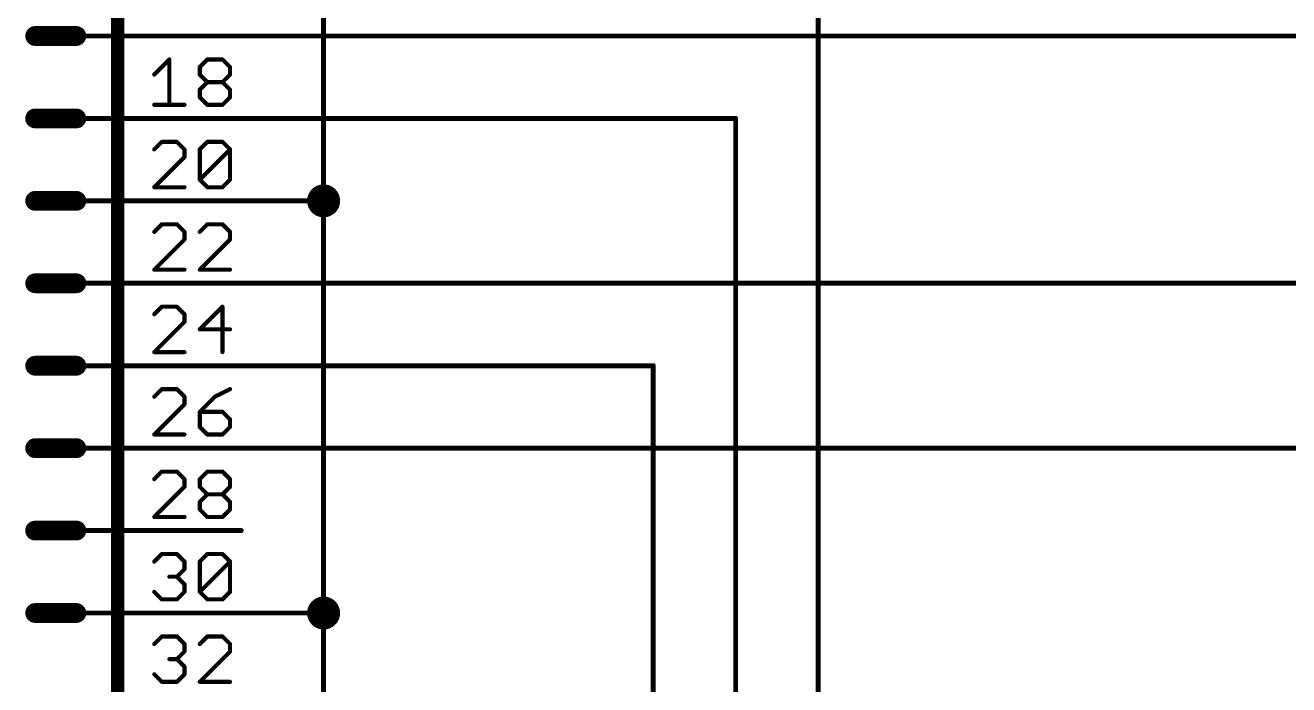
# Model space of a CAD drawing. Extents: x 6 to 173, y -6 to 152.
# Drawn here: x 105.11 to 144.04, y 81.61 to 101.93 of the extents above; entities that cross this region are included whole.
import ezdxf

# ---------------------------------------------------------------- set-up
doc = ezdxf.new("R2010")
doc.units = 0
for name, color, linetype in [('91', 94, 'CONTINUOUS'), ('94', 14, 'CONTINUOUS'), ('95', 251, 'CONTINUOUS')]:
    doc.layers.add(name, color=color, linetype=linetype)

msp = doc.modelspace()

# ---------------------------------------------------------------- linework, layer by layer
at = {"layer": '91', "const_width": 0.1524}
for points in [[(129.54, 63.5), (129.54, 106.68)], [(114.3, 104.14), (114.3, 96.52)], [(162.56, 101.6), (111.76, 101.6)], [(127, 99.06), (111.76, 99.06)], [(127, 60.96), (127, 99.06)], [(111.76, 96.52), (114.3, 96.52)], [(114.3, 96.52), (114.3, 83.82)], [(165.1, 93.98), (111.76, 93.98)], [(124.46, 91.44), (111.76, 91.44)], [(124.46, 58.42), (124.46, 91.44)], [(111.76, 88.9), (167.64, 88.9)], [(111.76, 83.82), (114.3, 83.82)], [(114.3, 83.82), (114.3, 50.8)]]:
    msp.add_lwpolyline(points, dxfattribs=at)
at = {"layer": '91'}
for points, const_width in [([(111.76, 101.6381, 1), (111.76, 101.5619)], 0.0762), ([(111.76, 99.0981, 1), (111.76, 99.0219)], 0.0762), ([(127.0381, 99.06, 1), (126.9619, 99.06)], 0.0762), ([(127, 99.0219, 1), (127, 99.0981)], 0.0762), ([(114.3, 96.266, 1), (114.3, 96.774, 1), (114.3, 96.266)], 0.508), ([(111.76, 96.5581, 1), (111.76, 96.4819)], 0.0762), ([(114.3381, 96.52, 1), (114.2619, 96.52)], 0.0762), ([(114.3, 96.4819, 1), (114.3, 96.5581)], 0.0762), ([(114.2619, 96.52, 1), (114.3381, 96.52)], 0.0762), ([(111.76, 94.0181, 1), (111.76, 93.9419)], 0.0762), ([(111.76, 91.4781, 1), (111.76, 91.4019)], 0.0762), ([(124.4981, 91.44, 1), (124.4219, 91.44)], 0.0762), ([(124.46, 91.4019, 1), (124.46, 91.4781)], 0.0762), ([(111.76, 88.9381, 1), (111.76, 88.8619)], 0.0762), ([(114.3, 83.566, 1), (114.3, 84.074, 1), (114.3, 83.566)], 0.508), ([(111.76, 83.8581, 1), (111.76, 83.7819)], 0.0762), ([(114.3381, 83.82, 1), (114.2619, 83.82)], 0.0762), ([(114.2619, 83.82, 1), (114.3381, 83.82)], 0.0762), ([(114.3, 83.7819, 1), (114.3, 83.8581)], 0.0762)]:
    msp.add_lwpolyline(points, format="xyb", dxfattribs=dict(at, const_width=const_width))
at = {"layer": '94'}
for points, const_width in [([(107.95, 68.58), (107.95, 121.92)], 0.4064), ([(106.68, 101.6), (105.41, 101.6)], 0.6096), ([(111.76, 101.6), (106.68, 101.6)], 0.1524), ([(106.68, 99.06), (105.41, 99.06)], 0.6096), ([(111.76, 99.06), (106.68, 99.06)], 0.1524), ([(106.68, 96.52), (105.41, 96.52)], 0.6096), ([(111.76, 96.52), (106.68, 96.52)], 0.1524), ([(106.68, 93.98), (105.41, 93.98)], 0.6096), ([(111.76, 93.98), (106.68, 93.98)], 0.1524), ([(106.68, 91.44), (105.41, 91.44)], 0.6096), ([(111.76, 91.44), (106.68, 91.44)], 0.1524), ([(106.68, 88.9), (105.41, 88.9)], 0.6096), ([(111.76, 88.9), (106.68, 88.9)], 0.1524), ([(106.68, 86.36), (105.41, 86.36)], 0.6096), ([(111.76, 86.36), (106.68, 86.36)], 0.1524), ([(106.68, 83.82), (105.41, 83.82)], 0.6096), ([(111.76, 83.82), (106.68, 83.82)], 0.1524)]:
    msp.add_lwpolyline(points, dxfattribs=dict(at, const_width=const_width))
for points, const_width in [([(105.41, 101.7524, 1), (105.41, 101.4476)], 0.3048), ([(106.68, 101.4476, 1), (106.68, 101.7524)], 0.3048), ([(106.68, 101.6381, 1), (106.68, 101.5619)], 0.0762), ([(111.76, 101.5619, 1), (111.76, 101.6381)], 0.0762), ([(105.41, 99.2124, 1), (105.41, 98.9076)], 0.3048), ([(106.68, 98.9076, 1), (106.68, 99.2124)], 0.3048), ([(106.68, 99.0981, 1), (106.68, 99.0219)], 0.0762), ([(111.76, 99.0219, 1), (111.76, 99.0981)], 0.0762), ([(105.41, 96.6724, 1), (105.41, 96.3676)], 0.3048), ([(106.68, 96.3676, 1), (106.68, 96.6724)], 0.3048), ([(106.68, 96.5581, 1), (106.68, 96.4819)], 0.0762), ([(111.76, 96.4819, 1), (111.76, 96.5581)], 0.0762), ([(105.41, 94.1324, 1), (105.41, 93.8276)], 0.3048), ([(106.68, 93.8276, 1), (106.68, 94.1324)], 0.3048), ([(106.68, 94.0181, 1), (106.68, 93.9419)], 0.0762), ([(111.76, 93.9419, 1), (111.76, 94.0181)], 0.0762), ([(105.41, 91.5924, 1), (105.41, 91.2876)], 0.3048), ([(106.68, 91.2876, 1), (106.68, 91.5924)], 0.3048), ([(106.68, 91.4781, 1), (106.68, 91.4019)], 0.0762), ([(111.76, 91.4019, 1), (111.76, 91.4781)], 0.0762), ([(105.41, 89.0524, 1), (105.41, 88.7476)], 0.3048), ([(106.68, 88.7476, 1), (106.68, 89.0524)], 0.3048), ([(106.68, 88.9381, 1), (106.68, 88.8619)], 0.0762), ([(111.76, 88.8619, 1), (111.76, 88.9381)], 0.0762), ([(105.41, 86.5124, 1), (105.41, 86.2076)], 0.3048), ([(106.68, 86.2076, 1), (106.68, 86.5124)], 0.3048), ([(106.68, 86.3981, 1), (106.68, 86.3219)], 0.0762), ([(111.76, 86.3219, 1), (111.76, 86.3981)], 0.0762), ([(105.41, 83.9724, 1), (105.41, 83.6676)], 0.3048), ([(106.68, 83.6676, 1), (106.68, 83.9724)], 0.3048), ([(106.68, 83.8581, 1), (106.68, 83.7819)], 0.0762), ([(111.76, 83.7819, 1), (111.76, 83.8581)], 0.0762)]:
    msp.add_lwpolyline(points, format="xyb", dxfattribs=dict(at, const_width=const_width))
at = {"layer": '95', "const_width": 0.127}
for points in [[(109.0803, 100.4112), (109.5464, 100.8773)], [(109.5464, 100.8773), (109.5464, 99.4791)], [(110.4836, 100.6443), (110.7166, 100.8773)], [(110.7166, 100.8773), (111.1827, 100.8773)], [(111.1827, 100.8773), (111.4157, 100.6443)], [(110.4836, 100.4112), (110.4836, 100.6443)], [(110.7166, 100.1782), (110.4836, 100.4112)], [(111.4157, 100.4112), (111.1827, 100.1782)], [(111.4157, 100.6443), (111.4157, 100.4112)], [(110.4836, 99.9452), (110.7166, 100.1782)], [(110.7166, 100.1782), (111.1827, 100.1782)], [(111.1827, 100.1782), (111.4157, 99.9452)], [(110.4836, 99.7121), (110.4836, 99.9452)], [(110.7166, 99.4791), (110.4836, 99.7121)], [(111.4157, 99.7121), (111.1827, 99.4791)], [(111.4157, 99.9452), (111.4157, 99.7121)], [(109.0803, 99.4791), (110.0124, 99.4791)], [(111.1827, 99.4791), (110.7166, 99.4791)], [(109.3133, 98.3373), (109.0803, 98.1043)], [(109.7794, 98.3373), (109.3133, 98.3373)], [(110.0124, 98.1043), (109.7794, 98.3373)], [(110.0124, 97.8712), (110.0124, 98.1043)], [(110.4836, 98.1043), (110.7166, 98.3373)], [(110.4836, 97.1721), (110.4836, 98.1043)], [(110.4836, 97.1721), (111.4157, 98.1043)], [(110.7166, 98.3373), (111.1827, 98.3373)], [(111.1827, 98.3373), (111.4157, 98.1043)], [(111.4157, 98.1043), (111.4157, 97.1721)], [(109.0803, 96.9391), (110.0124, 97.8712)], [(110.0124, 96.9391), (109.0803, 96.9391)], [(110.7166, 96.9391), (110.4836, 97.1721)], [(111.1827, 96.9391), (110.7166, 96.9391)], [(111.4157, 97.1721), (111.1827, 96.9391)], [(109.3133, 95.7973), (109.0803, 95.5643)], [(109.7794, 95.7973), (109.3133, 95.7973)], [(110.0124, 95.5643), (109.7794, 95.7973)], [(110.7166, 95.7973), (110.4836, 95.5643)], [(111.1827, 95.7973), (110.7166, 95.7973)], [(111.4157, 95.5643), (111.1827, 95.7973)], [(110.0124, 95.3312), (110.0124, 95.5643)], [(111.4157, 95.3312), (111.4157, 95.5643)], [(109.0803, 94.3991), (110.0124, 95.3312)], [(110.4836, 94.3991), (111.4157, 95.3312)], [(110.0124, 94.3991), (109.0803, 94.3991)], [(111.4157, 94.3991), (110.4836, 94.3991)], [(109.3133, 93.2573), (109.0803, 93.0243)], [(109.7794, 93.2573), (109.3133, 93.2573)], [(110.0124, 93.0243), (109.7794, 93.2573)], [(110.0124, 92.7912), (110.0124, 93.0243)], [(111.1827, 93.2573), (110.4836, 92.5582)], [(111.1827, 91.8591), (111.1827, 93.2573)], [(109.0803, 91.8591), (110.0124, 92.7912)], [(110.4836, 92.5582), (111.4157, 92.5582)], [(110.0124, 91.8591), (109.0803, 91.8591)], [(109.3133, 90.7173), (109.0803, 90.4843)], [(109.7794, 90.7173), (109.3133, 90.7173)], [(110.0124, 90.4843), (109.7794, 90.7173)], [(111.4157, 90.7173), (110.9496, 90.4843)], [(110.0124, 90.2512), (110.0124, 90.4843)], [(110.9496, 90.4843), (110.4836, 90.0182)], [(109.0803, 89.3191), (110.0124, 90.2512)], [(110.4836, 90.0182), (110.4836, 89.5521)], [(111.1827, 90.0182), (110.4836, 90.0182)], [(111.4157, 89.7852), (111.1827, 90.0182)], [(110.4836, 89.5521), (110.7166, 89.3191)], [(111.1827, 89.3191), (111.4157, 89.5521)], [(111.4157, 89.5521), (111.4157, 89.7852)], [(110.0124, 89.3191), (109.0803, 89.3191)], [(110.7166, 89.3191), (111.1827, 89.3191)], [(109.3133, 88.1773), (109.0803, 87.9443)], [(109.7794, 88.1773), (109.3133, 88.1773)], [(110.0124, 87.9443), (109.7794, 88.1773)], [(110.0124, 87.7112), (110.0124, 87.9443)], [(110.4836, 87.9443), (110.7166, 88.1773)], [(110.4836, 87.7112), (110.4836, 87.9443)], [(110.7166, 88.1773), (111.1827, 88.1773)], [(111.1827, 88.1773), (111.4157, 87.9443)], [(111.4157, 87.9443), (111.4157, 87.7112)], [(109.0803, 86.7791), (110.0124, 87.7112)], [(110.7166, 87.4782), (110.4836, 87.7112)], [(111.4157, 87.7112), (111.1827, 87.4782)], [(110.4836, 87.2452), (110.7166, 87.4782)], [(110.4836, 87.0121), (110.4836, 87.2452)], [(110.7166, 87.4782), (111.1827, 87.4782)], [(111.1827, 87.4782), (111.4157, 87.2452)], [(111.4157, 87.2452), (111.4157, 87.0121)], [(110.0124, 86.7791), (109.0803, 86.7791)], [(110.7166, 86.7791), (110.4836, 87.0121)], [(111.1827, 86.7791), (110.7166, 86.7791)], [(111.4157, 87.0121), (111.1827, 86.7791)], [(109.0803, 85.4043), (109.3133, 85.6373)], [(109.3133, 85.6373), (109.7794, 85.6373)], [(109.7794, 85.6373), (110.0124, 85.4043)], [(110.4836, 85.4043), (110.7166, 85.6373)], [(110.7166, 85.6373), (111.1827, 85.6373)], [(111.1827, 85.6373), (111.4157, 85.4043)], [(110.0124, 85.4043), (110.0124, 85.1712)], [(110.4836, 84.4721), (110.4836, 85.4043)], [(110.4836, 84.4721), (111.4157, 85.4043)], [(111.4157, 85.4043), (111.4157, 84.4721)], [(109.7794, 84.9382), (109.5464, 84.9382)], [(110.0124, 85.1712), (109.7794, 84.9382)], [(109.7794, 84.9382), (110.0124, 84.7052)], [(109.3133, 84.2391), (109.0803, 84.4721)], [(110.0124, 84.4721), (109.7794, 84.2391)], [(110.0124, 84.7052), (110.0124, 84.4721)], [(110.7166, 84.2391), (110.4836, 84.4721)], [(111.4157, 84.4721), (111.1827, 84.2391)], [(109.7794, 84.2391), (109.3133, 84.2391)], [(111.1827, 84.2391), (110.7166, 84.2391)], [(109.0803, 82.8643), (109.3133, 83.0973)], [(109.3133, 83.0973), (109.7794, 83.0973)], [(109.7794, 83.0973), (110.0124, 82.8643)], [(110.7166, 83.0973), (110.4836, 82.8643)], [(111.1827, 83.0973), (110.7166, 83.0973)], [(111.4157, 82.8643), (111.1827, 83.0973)], [(110.0124, 82.6312), (109.7794, 82.3982)], [(110.0124, 82.8643), (110.0124, 82.6312)], [(110.4836, 81.6991), (111.4157, 82.6312)], [(111.4157, 82.6312), (111.4157, 82.8643)], [(109.7794, 82.3982), (109.5464, 82.3982)], [(109.7794, 82.3982), (110.0124, 82.1652)], [(110.0124, 82.1652), (110.0124, 81.9321)], [(109.3133, 81.6991), (109.0803, 81.9321)], [(110.0124, 81.9321), (109.7794, 81.6991)], [(109.7794, 81.6991), (109.3133, 81.6991)], [(111.4157, 81.6991), (110.4836, 81.6991)]]:
    msp.add_lwpolyline(points, dxfattribs=at)
at = {"layer": '95', "const_width": 0.0635}
for points in [[(109.5781, 100.8773, 1), (109.5146, 100.8773)], [(109.5688, 100.8548, 1), (109.5239, 100.8997)], [(110.7166, 100.909, 1), (110.7166, 100.8455)], [(110.7391, 100.8548, 1), (110.6942, 100.8997)], [(111.2051, 100.8997, 1), (111.1602, 100.8548)], [(111.1827, 100.8455, 1), (111.1827, 100.909)], [(109.0578, 100.4337, 1), (109.1028, 100.3888)], [(110.5153, 100.6443, 1), (110.4518, 100.6443)], [(110.4611, 100.6667, 1), (110.506, 100.6218)], [(110.506, 100.4337, 1), (110.4611, 100.3888)], [(111.4475, 100.6443, 1), (111.384, 100.6443)], [(111.3933, 100.6218, 1), (111.4382, 100.6667)], [(111.4382, 100.3888, 1), (111.3933, 100.4337)], [(110.4518, 100.4112, 1), (110.5153, 100.4112)], [(110.7166, 100.2099, 1), (110.7166, 100.1464)], [(110.7391, 100.1557, 1), (110.6942, 100.2006)], [(110.6942, 100.1557, 1), (110.7391, 100.2006)], [(111.2051, 100.2006, 1), (111.1602, 100.1557)], [(111.1602, 100.2006, 1), (111.2051, 100.1557)], [(111.1827, 100.1464, 1), (111.1827, 100.2099)], [(111.384, 100.4112, 1), (111.4475, 100.4112)], [(110.5153, 99.9452, 1), (110.4518, 99.9452)], [(110.4611, 99.9676, 1), (110.506, 99.9227)], [(110.506, 99.7346, 1), (110.4611, 99.6897)], [(110.4518, 99.7121, 1), (110.5153, 99.7121)], [(111.4475, 99.9452, 1), (111.384, 99.9452)], [(111.384, 99.7121, 1), (111.4475, 99.7121)], [(111.4382, 99.6897, 1), (111.3933, 99.7346)], [(111.3933, 99.9227, 1), (111.4382, 99.9676)], [(109.0803, 99.5109, 1), (109.0803, 99.4474)], [(109.5146, 99.4791, 1), (109.5781, 99.4791)], [(110.0124, 99.4474, 1), (110.0124, 99.5109)], [(110.7166, 99.5109, 1), (110.7166, 99.4474)], [(110.6942, 99.4566, 1), (110.7391, 99.5016)], [(111.1602, 99.5016, 1), (111.2051, 99.4566)], [(111.1827, 99.4474, 1), (111.1827, 99.5109)], [(109.0578, 98.1267, 1), (109.1028, 98.0818)], [(109.3133, 98.369, 1), (109.3133, 98.3055)], [(109.3358, 98.3148, 1), (109.2909, 98.3597)], [(109.8018, 98.3597, 1), (109.7569, 98.3148)], [(109.7794, 98.3055, 1), (109.7794, 98.369)], [(110.0442, 98.1043, 1), (109.9807, 98.1043)], [(109.99, 98.0818, 1), (110.0349, 98.1267)], [(110.5153, 98.1043, 1), (110.4518, 98.1043)], [(110.4611, 98.1267, 1), (110.506, 98.0818)], [(110.7166, 98.369, 1), (110.7166, 98.3055)], [(110.7391, 98.3148, 1), (110.6942, 98.3597)], [(111.2051, 98.3597, 1), (111.1602, 98.3148)], [(111.1827, 98.3055, 1), (111.1827, 98.369)], [(111.4475, 98.1043, 1), (111.384, 98.1043)], [(111.4382, 98.0818, 1), (111.3933, 98.1267)], [(111.3933, 98.0818, 1), (111.4382, 98.1267)], [(109.9807, 97.8712, 1), (110.0442, 97.8712)], [(110.0349, 97.8488, 1), (109.99, 97.8937)], [(109.0578, 96.9616, 1), (109.1028, 96.9166)], [(109.0803, 96.9709, 1), (109.0803, 96.9074)], [(110.0124, 96.9074, 1), (110.0124, 96.9709)], [(110.506, 97.1946, 1), (110.4611, 97.1497)], [(110.4611, 97.1946, 1), (110.506, 97.1497)], [(110.4518, 97.1721, 1), (110.5153, 97.1721)], [(110.7166, 96.9709, 1), (110.7166, 96.9074)], [(110.6942, 96.9166, 1), (110.7391, 96.9616)], [(111.1602, 96.9616, 1), (111.2051, 96.9166)], [(111.1827, 96.9074, 1), (111.1827, 96.9709)], [(111.384, 97.1721, 1), (111.4475, 97.1721)], [(111.4382, 97.1497, 1), (111.3933, 97.1946)], [(109.3133, 95.829, 1), (109.3133, 95.7655)], [(109.3358, 95.7748, 1), (109.2909, 95.8197)], [(109.8018, 95.8197, 1), (109.7569, 95.7748)], [(109.7794, 95.7655, 1), (109.7794, 95.829)], [(110.7166, 95.829, 1), (110.7166, 95.7655)], [(110.7391, 95.7748, 1), (110.6942, 95.8197)], [(111.2051, 95.8197, 1), (111.1602, 95.7748)], [(111.1827, 95.7655, 1), (111.1827, 95.829)], [(109.0578, 95.5867, 1), (109.1028, 95.5418)], [(110.0442, 95.5643, 1), (109.9807, 95.5643)], [(109.99, 95.5418, 1), (110.0349, 95.5867)], [(110.4611, 95.5867, 1), (110.506, 95.5418)], [(111.4475, 95.5643, 1), (111.384, 95.5643)], [(111.3933, 95.5418, 1), (111.4382, 95.5867)], [(109.9807, 95.3312, 1), (110.0442, 95.3312)], [(110.0349, 95.3088, 1), (109.99, 95.3537)], [(111.384, 95.3312, 1), (111.4475, 95.3312)], [(111.4382, 95.3088, 1), (111.3933, 95.3537)], [(109.0578, 94.4216, 1), (109.1028, 94.3766)], [(109.0803, 94.4309, 1), (109.0803, 94.3674)], [(110.0124, 94.3674, 1), (110.0124, 94.4309)], [(110.4611, 94.4216, 1), (110.506, 94.3766)], [(110.4836, 94.4309, 1), (110.4836, 94.3674)], [(111.4157, 94.3674, 1), (111.4157, 94.4309)], [(109.0578, 93.0467, 1), (109.1028, 93.0018)], [(109.3133, 93.289, 1), (109.3133, 93.2255)], [(109.3358, 93.2348, 1), (109.2909, 93.2797)], [(109.8018, 93.2797, 1), (109.7569, 93.2348)], [(109.7794, 93.2255, 1), (109.7794, 93.289)], [(110.0442, 93.0243, 1), (109.9807, 93.0243)], [(109.99, 93.0018, 1), (110.0349, 93.0467)], [(111.2144, 93.2573, 1), (111.1509, 93.2573)], [(111.2051, 93.2348, 1), (111.1602, 93.2797)], [(109.9807, 92.7912, 1), (110.0442, 92.7912)], [(110.0349, 92.7688, 1), (109.99, 92.8137)], [(110.4836, 92.5899, 1), (110.4836, 92.5264)], [(110.4611, 92.5806, 1), (110.506, 92.5357)], [(111.4157, 92.5264, 1), (111.4157, 92.5899)], [(109.0803, 91.8909, 1), (109.0803, 91.8273)], [(109.0578, 91.8816, 1), (109.1028, 91.8366)], [(110.0124, 91.8273, 1), (110.0124, 91.8909)], [(111.1509, 91.8591, 1), (111.2144, 91.8591)], [(109.3133, 90.749, 1), (109.3133, 90.6855)], [(109.3358, 90.6948, 1), (109.2909, 90.7397)], [(109.8018, 90.7397, 1), (109.7569, 90.6948)], [(109.7794, 90.6855, 1), (109.7794, 90.749)], [(111.4299, 90.6889, 1), (111.4015, 90.7457)], [(109.0578, 90.5067, 1), (109.1028, 90.4618)], [(110.0442, 90.4843, 1), (109.9807, 90.4843)], [(109.99, 90.4618, 1), (110.0349, 90.5067)], [(110.9354, 90.5127, 1), (110.9638, 90.4559)], [(110.9721, 90.4618, 1), (110.9272, 90.5067)], [(109.9807, 90.2512, 1), (110.0442, 90.2512)], [(110.0349, 90.2288, 1), (109.99, 90.2737)], [(110.5153, 90.0182, 1), (110.4518, 90.0182)], [(110.4836, 90.0499, 1), (110.4836, 89.9864)], [(110.4611, 90.0406, 1), (110.506, 89.9957)], [(111.2051, 90.0406, 1), (111.1602, 89.9957)], [(111.1827, 89.9864, 1), (111.1827, 90.0499)], [(110.506, 89.5746, 1), (110.4611, 89.5297)], [(110.4518, 89.5521, 1), (110.5153, 89.5521)], [(111.4475, 89.7852, 1), (111.384, 89.7852)], [(111.384, 89.5521, 1), (111.4475, 89.5521)], [(111.3933, 89.7627, 1), (111.4382, 89.8076)], [(111.4382, 89.5297, 1), (111.3933, 89.5746)], [(109.0578, 89.3416, 1), (109.1028, 89.2966)], [(109.0803, 89.3509, 1), (109.0803, 89.2874)], [(110.0124, 89.2874, 1), (110.0124, 89.3509)], [(110.7166, 89.3509, 1), (110.7166, 89.2874)], [(110.6942, 89.2966, 1), (110.7391, 89.3416)], [(111.1602, 89.3416, 1), (111.2051, 89.2966)], [(111.1827, 89.2874, 1), (111.1827, 89.3509)], [(109.3133, 88.209, 1), (109.3133, 88.1455)], [(109.3358, 88.1548, 1), (109.2909, 88.1997)], [(109.8018, 88.1997, 1), (109.7569, 88.1548)], [(109.7794, 88.1455, 1), (109.7794, 88.209)], [(110.0442, 87.9443, 1), (109.9807, 87.9443)], [(110.5153, 87.9443, 1), (110.4518, 87.9443)], [(110.7166, 88.209, 1), (110.7166, 88.1455)], [(110.7391, 88.1548, 1), (110.6942, 88.1997)], [(111.2051, 88.1997, 1), (111.1602, 88.1548)], [(111.1827, 88.1455, 1), (111.1827, 88.209)], [(111.4475, 87.9443, 1), (111.384, 87.9443)], [(109.0578, 87.9667, 1), (109.1028, 87.9218)], [(109.9807, 87.7112, 1), (110.0442, 87.7112)], [(110.0349, 87.6888, 1), (109.99, 87.7337)], [(109.99, 87.9218, 1), (110.0349, 87.9667)], [(110.4611, 87.9667, 1), (110.506, 87.9218)], [(110.506, 87.7337, 1), (110.4611, 87.6888)], [(110.4518, 87.7112, 1), (110.5153, 87.7112)], [(111.384, 87.7112, 1), (111.4475, 87.7112)], [(111.4382, 87.6888, 1), (111.3933, 87.7337)], [(111.3933, 87.9218, 1), (111.4382, 87.9667)], [(110.5153, 87.2452, 1), (110.4518, 87.2452)], [(110.4611, 87.2676, 1), (110.506, 87.2227)], [(110.7166, 87.5099, 1), (110.7166, 87.4464)], [(110.7391, 87.4557, 1), (110.6942, 87.5006)], [(110.6942, 87.4557, 1), (110.7391, 87.5006)], [(111.2051, 87.5006, 1), (111.1602, 87.4557)], [(111.1602, 87.5006, 1), (111.2051, 87.4557)], [(111.1827, 87.4464, 1), (111.1827, 87.5099)], [(111.4475, 87.2452, 1), (111.384, 87.2452)], [(111.3933, 87.2227, 1), (111.4382, 87.2676)], [(109.0803, 86.8109, 1), (109.0803, 86.7473)], [(110.0124, 86.7473, 1), (110.0124, 86.8109)], [(110.506, 87.0346, 1), (110.4611, 86.9897)], [(110.4518, 87.0121, 1), (110.5153, 87.0121)], [(110.7166, 86.8109, 1), (110.7166, 86.7473)], [(111.1827, 86.7473, 1), (111.1827, 86.8109)], [(111.384, 87.0121, 1), (111.4475, 87.0121)], [(111.4382, 86.9897, 1), (111.3933, 87.0346)], [(109.0578, 86.8016, 1), (109.1028, 86.7566)], [(110.6942, 86.7566, 1), (110.7391, 86.8016)], [(111.1602, 86.8016, 1), (111.2051, 86.7566)], [(109.3133, 85.669, 1), (109.3133, 85.6055)], [(109.3358, 85.6148, 1), (109.2909, 85.6597)], [(109.8018, 85.6597, 1), (109.7569, 85.6148)], [(109.7794, 85.6055, 1), (109.7794, 85.669)], [(110.7166, 85.669, 1), (110.7166, 85.6055)], [(110.7391, 85.6148, 1), (110.6942, 85.6597)], [(111.2051, 85.6597, 1), (111.1602, 85.6148)], [(111.1827, 85.6055, 1), (111.1827, 85.669)], [(109.0578, 85.4267, 1), (109.1028, 85.3818)], [(110.0442, 85.4043, 1), (109.9807, 85.4043)], [(109.99, 85.3818, 1), (110.0349, 85.4267)], [(110.5153, 85.4043, 1), (110.4518, 85.4043)], [(110.4611, 85.4267, 1), (110.506, 85.3818)], [(111.4475, 85.4043, 1), (111.384, 85.4043)], [(111.3933, 85.3818, 1), (111.4382, 85.4267)], [(111.4382, 85.3818, 1), (111.3933, 85.4267)], [(109.5464, 84.9699, 1), (109.5464, 84.9064)], [(109.8018, 84.9606, 1), (109.7569, 84.9157)], [(109.7569, 84.9606, 1), (109.8018, 84.9157)], [(109.7794, 84.9064, 1), (109.7794, 84.9699)], [(109.9807, 85.1712, 1), (110.0442, 85.1712)], [(110.0349, 85.1488, 1), (109.99, 85.1937)], [(109.1028, 84.4946, 1), (109.0578, 84.4497)], [(110.0442, 84.7052, 1), (109.9807, 84.7052)], [(109.9807, 84.4721, 1), (110.0442, 84.4721)], [(109.99, 84.6827, 1), (110.0349, 84.7276)], [(110.0349, 84.4497, 1), (109.99, 84.4946)], [(110.506, 84.4946, 1), (110.4611, 84.4497)], [(110.4611, 84.4946, 1), (110.506, 84.4497)], [(110.4518, 84.4721, 1), (110.5153, 84.4721)], [(111.384, 84.4721, 1), (111.4475, 84.4721)], [(111.4382, 84.4497, 1), (111.3933, 84.4946)], [(109.3133, 84.2709, 1), (109.3133, 84.2074)], [(109.2909, 84.2166, 1), (109.3358, 84.2616)], [(109.7569, 84.2616, 1), (109.8018, 84.2166)], [(109.7794, 84.2074, 1), (109.7794, 84.2709)], [(110.7166, 84.2709, 1), (110.7166, 84.2074)], [(110.6942, 84.2166, 1), (110.7391, 84.2616)], [(111.1602, 84.2616, 1), (111.2051, 84.2166)], [(111.1827, 84.2074, 1), (111.1827, 84.2709)], [(109.3133, 83.129, 1), (109.3133, 83.0655)], [(109.3358, 83.0748, 1), (109.2909, 83.1197)], [(109.8018, 83.1197, 1), (109.7569, 83.0748)], [(109.7794, 83.0655, 1), (109.7794, 83.129)], [(110.7166, 83.129, 1), (110.7166, 83.0655)], [(110.7391, 83.0748, 1), (110.6942, 83.1197)], [(111.2051, 83.1197, 1), (111.1602, 83.0748)], [(111.1827, 83.0655, 1), (111.1827, 83.129)], [(109.0578, 82.8867, 1), (109.1028, 82.8418)], [(110.0442, 82.8643, 1), (109.9807, 82.8643)], [(109.9807, 82.6312, 1), (110.0442, 82.6312)], [(109.99, 82.8418, 1), (110.0349, 82.8867)], [(110.0349, 82.6088, 1), (109.99, 82.6537)], [(110.4611, 82.8867, 1), (110.506, 82.8418)], [(111.4475, 82.8643, 1), (111.384, 82.8643)], [(111.384, 82.6312, 1), (111.4475, 82.6312)], [(111.3933, 82.8418, 1), (111.4382, 82.8867)], [(111.4382, 82.6088, 1), (111.3933, 82.6537)], [(109.5464, 82.4299, 1), (109.5464, 82.3664)], [(109.8018, 82.4206, 1), (109.7569, 82.3757)], [(109.7569, 82.4206, 1), (109.8018, 82.3757)], [(109.7794, 82.3664, 1), (109.7794, 82.4299)], [(110.0442, 82.1652, 1), (109.9807, 82.1652)], [(109.99, 82.1427, 1), (110.0349, 82.1876)], [(109.1028, 81.9546, 1), (109.0578, 81.9097)], [(109.9807, 81.9321, 1), (110.0442, 81.9321)], [(110.0349, 81.9097, 1), (109.99, 81.9546)], [(109.3133, 81.7309, 1), (109.3133, 81.6673)], [(109.2909, 81.6766, 1), (109.3358, 81.7216)], [(109.7569, 81.7216, 1), (109.8018, 81.6766)], [(109.7794, 81.6673, 1), (109.7794, 81.7309)], [(110.4836, 81.7309, 1), (110.4836, 81.6673)], [(110.4611, 81.7216, 1), (110.506, 81.6766)], [(111.4157, 81.6673, 1), (111.4157, 81.7309)]]:
    msp.add_lwpolyline(points, format="xyb", dxfattribs=at)

doc.saveas('drawing.dxf')
